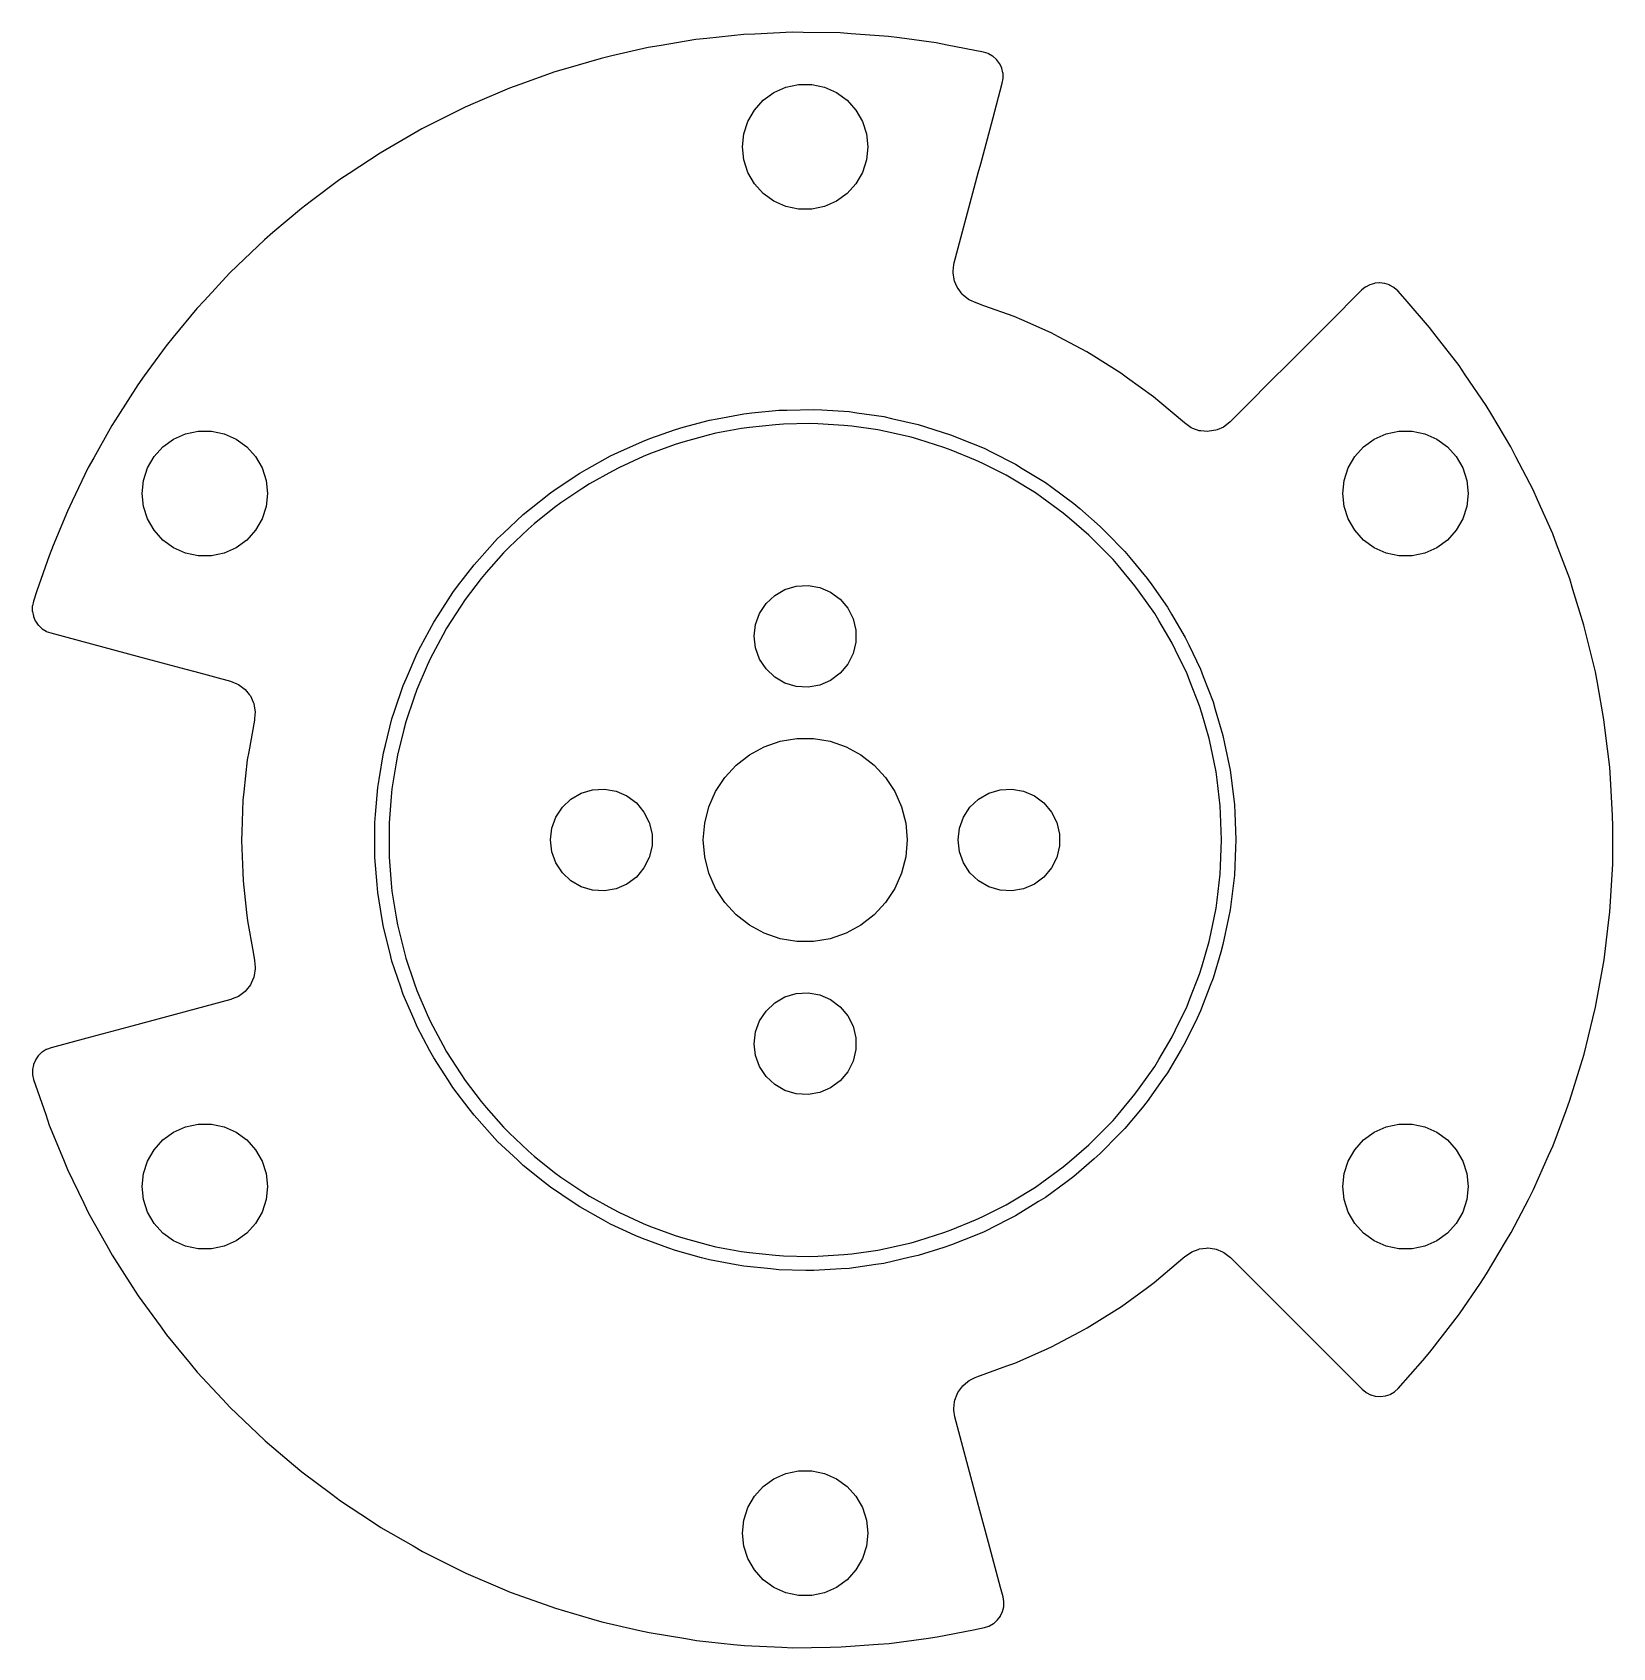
# Model space of a CAD drawing. Header units: metres. Extents: x -26.6 to 27.7, y -27.7 to 27.7.
import ezdxf

# ---------------------------------------------------------------- set-up
doc = ezdxf.new("R2010")
doc.units = ezdxf.units.M

msp = doc.modelspace()

# ---------------------------------------------------------------- linework, layer by layer
for p, q in [((-5.39074, 27.2238), (-6.63656, 26.9382)), ((-5.01632, 27.2864), (-5.39074, 27.2238)), ((-3.75567, 27.4971), (-5.01632, 27.2864)), ((-3.37818, 27.5372), (-3.75567, 27.4971)), ((-2.1072, 27.6723), (-3.37818, 27.5372)), ((-1.72799, 27.6898), (-2.1072, 27.6723)), ((-0.451206, 27.7487), (-1.72799, 27.6898)), ((-0.071631, 27.7435), (-0.451206, 27.7487)), ((1.20639, 27.7261), (-0.071631, 27.7435)), ((1.58498, 27.6983), (1.20639, 27.7261)), ((2.85969, 27.6047), (1.58498, 27.6983)), ((3.23594, 27.5543), (2.85969, 27.6047)), ((4.50278, 27.3847), (3.23594, 27.5543)), ((4.87535, 27.3119), (4.50278, 27.3847)), ((6.12981, 27.067), (4.87535, 27.3119)), ((-7.00657, 26.8534), (-8.23312, 26.4939)), ((-6.63656, 26.9382), (-7.00657, 26.8534)), ((6.28496, 27.0175), (6.12981, 27.067)), ((6.29572, 27.0138), (6.28496, 27.0175)), ((6.43667, 26.9323), (6.29572, 27.0138)), ((6.44626, 26.9267), (6.43667, 26.9323)), ((6.56799, 26.8184), (6.44626, 26.9267)), ((6.57592, 26.8113), (6.56799, 26.8184)), ((6.67414, 26.6805), (6.57592, 26.8113)), ((6.68016, 26.6725), (6.67414, 26.6805)), ((6.75041, 26.5241), (6.68016, 26.6725)), ((-8.59741, 26.3871), (-9.80031, 25.955)), ((-8.23312, 26.4939), (-8.59741, 26.3871)), ((6.75436, 26.5157), (6.75041, 26.5241)), ((6.79402, 26.3551), (6.75436, 26.5157)), ((6.77263, 26.0022), (6.80178, 26.1659)), ((6.79603, 26.3469), (6.79402, 26.3551)), ((6.80267, 26.1806), (6.79603, 26.3469)), ((6.80178, 26.1659), (6.80296, 26.1731)), ((6.80296, 26.1731), (6.80267, 26.1806)), ((-10.1576, 25.8267), (-11.3325, 25.3236)), ((-9.80031, 25.955), (-10.1576, 25.8267)), ((-1.4404, 25.4122), (-1.07632, 25.6768)), ((-1.07632, 25.6768), (-0.665205, 25.8598)), ((-0.665205, 25.8598), (-0.225013, 25.9534)), ((-0.225013, 25.9534), (0.225013, 25.9534)), ((0.225013, 25.9534), (0.665205, 25.8598)), ((0.665205, 25.8598), (1.07632, 25.6768)), ((1.07632, 25.6768), (1.4404, 25.4122)), ((6.44416, 24.7764), (6.77263, 26.0022)), ((-11.6815, 25.1741), (-12.8243, 24.6018)), ((-11.3325, 25.3236), (-11.6815, 25.1741)), ((-1.96654, 24.6881), (-1.74153, 25.0778)), ((-1.74153, 25.0778), (-1.4404, 25.4122)), ((1.4404, 25.4122), (1.74153, 25.0778)), ((1.74153, 25.0778), (1.96654, 24.6881)), ((-13.1637, 24.4318), (-14.2703, 23.7922)), ((-12.8243, 24.6018), (-13.1637, 24.4318)), ((-2.10561, 24.2601), (-1.96654, 24.6881)), ((1.96654, 24.6881), (2.10561, 24.2601)), ((6.03063, 23.2331), (6.44416, 24.7764)), ((-2.15265, 23.8125), (-2.10561, 24.2601)), ((2.10561, 24.2601), (2.15265, 23.8125)), ((-14.599, 23.6022), (-15.6654, 22.8977)), ((-14.2703, 23.7922), (-14.599, 23.6022)), ((-2.10561, 23.3649), (-2.15265, 23.8125)), ((-1.96654, 22.9369), (-2.10561, 23.3649)), ((2.10561, 23.3649), (1.96654, 22.9369)), ((2.15265, 23.8125), (2.10561, 23.3649)), ((-15.6654, 22.8977), (-15.9822, 22.6884)), ((-1.74153, 22.5472), (-1.96654, 22.9369)), ((1.96654, 22.9369), (1.74153, 22.5472)), ((5.11849, 19.8289), (5.94556, 22.9156)), ((5.94556, 22.9156), (6.03063, 23.2331)), ((-15.9822, 22.6884), (-17.0046, 21.9215)), ((-1.4404, 22.2128), (-1.74153, 22.5472)), ((-1.07632, 21.9482), (-1.4404, 22.2128)), ((1.4404, 22.2128), (1.07632, 21.9482)), ((1.74153, 22.5472), (1.4404, 22.2128)), ((-17.3083, 21.6937), (-18.2832, 20.8671)), ((-17.0046, 21.9215), (-17.3083, 21.6937)), ((-0.665205, 21.7652), (-1.07632, 21.9482)), ((-0.225013, 21.6716), (-0.665205, 21.7652)), ((0.225013, 21.6716), (-0.225013, 21.6716)), ((0.665205, 21.7652), (0.225013, 21.6716)), ((1.07632, 21.9482), (0.665205, 21.7652)), ((-18.5727, 20.6216), (-19.4965, 19.7382)), ((-18.2832, 20.8671), (-18.5727, 20.6216)), ((-19.7708, 19.4759), (-20.6402, 18.5389)), ((-19.4965, 19.7382), (-19.7708, 19.4759)), ((5.07977, 19.5433), (5.11087, 19.7727)), ((5.08652, 19.487), (5.07977, 19.5433)), ((5.11407, 19.2572), (5.08652, 19.487)), ((5.11087, 19.7727), (5.11849, 19.8289)), ((5.13476, 19.2044), (5.11407, 19.2572)), ((5.21919, 18.9889), (5.13476, 19.2044)), ((5.25249, 18.943), (5.21919, 18.9889)), ((5.38838, 18.7556), (5.25249, 18.943)), ((19.115, 18.885), (17.9848, 17.7549)), ((19.2427, 18.9924), (19.115, 18.885)), ((19.2484, 18.997), (19.2427, 18.9924)), ((19.395, 19.074), (19.2484, 18.997)), ((19.4023, 19.0778), (19.395, 19.074)), ((19.5602, 19.1234), (19.4023, 19.0778)), ((19.569, 19.126), (19.5602, 19.1234)), ((19.732, 19.1393), (19.569, 19.126)), ((19.7419, 19.1401), (19.732, 19.1393)), ((19.9036, 19.1205), (19.7419, 19.1401)), ((19.914, 19.1193), (19.9036, 19.1205)), ((20.0685, 19.0681), (19.914, 19.1193)), ((20.0789, 19.0646), (20.0685, 19.0681)), ((20.2198, 18.9835), (20.0789, 19.0646)), ((20.2295, 18.9779), (20.2198, 18.9835)), ((20.238, 18.9704), (20.2295, 18.9779)), ((20.3579, 18.8613), (20.238, 18.9704)), ((-20.6402, 18.5389), (-20.8984, 18.2607)), ((5.43214, 18.7196), (5.38838, 18.7556)), ((5.61077, 18.5724), (5.43214, 18.7196)), ((5.66219, 18.5485), (5.61077, 18.5724)), ((5.87208, 18.4509), (5.66219, 18.5485)), ((6.14128, 18.3545), (5.87208, 18.4509)), ((7.17735, 17.9834), (6.14128, 18.3545)), ((20.6075, 18.5753), (20.3579, 18.8613)), ((21.4478, 17.6121), (20.6075, 18.5753)), ((-20.8984, 18.2607), (-21.7103, 17.2735)), ((7.43896, 17.868), (7.17735, 17.9834)), ((8.44582, 17.4237), (7.43896, 17.868)), ((-21.7103, 17.2735), (-21.9514, 16.9803)), ((8.6985, 17.2898), (8.44582, 17.4237)), ((9.67099, 16.7747), (8.6985, 17.2898)), ((17.9848, 17.7549), (16.8547, 16.6247)), ((21.6798, 17.3117), (21.4478, 17.6121)), ((22.4611, 16.3001), (21.6798, 17.3117)), ((-21.9514, 16.9803), (-22.7029, 15.9464)), ((9.91344, 16.6231), (9.67099, 16.7747)), ((10.8466, 16.0396), (9.91344, 16.6231)), ((16.8547, 16.6247), (15.7245, 15.4945)), ((22.6748, 15.9864), (22.4611, 16.3001)), ((-22.9261, 15.6394), (-23.6145, 14.5624)), ((-22.7029, 15.9464), (-22.9261, 15.6394)), ((11.0776, 15.8711), (10.8466, 16.0396)), ((11.9665, 15.2223), (11.0776, 15.8711)), ((23.3942, 14.93), (22.6748, 15.9864)), ((12.1849, 15.0377), (11.9665, 15.2223)), ((13.0252, 14.327), (12.1849, 15.0377)), ((15.492, 15.262), (14.5943, 14.3643)), ((15.7245, 15.4945), (15.492, 15.262)), ((-23.6145, 14.5624), (-23.819, 14.2426)), ((-3.29189, 14.4227), (-3.02211, 14.4728)), ((-3.02211, 14.4728), (-2.10535, 14.643)), ((-2.10535, 14.643), (-1.83239, 14.671)), ((-1.83239, 14.671), (-0.904802, 14.7659)), ((-0.904802, 14.7659), (-0.630473, 14.7715)), ((-0.630473, 14.7715), (0.301768, 14.7905)), ((0.301768, 14.7905), (0.57564, 14.7738)), ((0.57564, 14.7738), (1.50633, 14.7167)), ((1.50633, 14.7167), (1.77792, 14.6777)), ((1.77792, 14.6777), (2.70087, 14.545)), ((2.70087, 14.545), (2.96837, 14.4839)), ((2.96837, 14.4839), (3.87743, 14.2764)), ((23.5888, 14.604), (23.3942, 14.93)), ((24.2439, 13.5065), (23.5888, 14.604)), ((-23.819, 14.2426), (-24.4419, 13.1265)), ((-21.6986, 13.7705), (-21.2874, 13.9535)), ((-21.2874, 13.9535), (-20.8472, 14.0471)), ((-20.8472, 14.0471), (-20.3972, 14.0471)), ((-20.3972, 14.0471), (-19.957, 13.9535)), ((-19.957, 13.9535), (-19.5459, 13.7705)), ((-5.33344, 13.7895), (-4.45652, 14.1064)), ((-4.45652, 14.1064), (-4.19173, 14.1783)), ((-3.33435, 13.9098), (-4.20481, 13.6734)), ((-4.19173, 14.1783), (-3.29189, 14.4227)), ((-3.06936, 13.972), (-3.33435, 13.9098)), ((-2.18253, 14.1367), (-3.06936, 13.972)), ((-1.91327, 14.1764), (-2.18253, 14.1367)), ((-1.01596, 14.2683), (-1.91327, 14.1764)), ((-0.744319, 14.2854), (-1.01596, 14.2683)), ((0.157484, 14.3038), (-0.744319, 14.2854)), ((0.429606, 14.2981), (0.157484, 14.3038)), ((1.32991, 14.2429), (0.429606, 14.2981)), ((1.6006, 14.2145), (1.32991, 14.2429)), ((2.49341, 14.0861), (1.6006, 14.2145)), ((2.76077, 14.0351), (2.49341, 14.0861)), ((3.64015, 13.8344), (2.76077, 14.0351)), ((3.87743, 14.2764), (4.13907, 14.1938)), ((4.13907, 14.1938), (5.02819, 13.9129)), ((5.02819, 13.9129), (5.28222, 13.8092)), ((13.0716, 14.2945), (13.0252, 14.327)), ((13.261, 14.1618), (13.0716, 14.2945)), ((13.3141, 14.142), (13.261, 14.1618)), ((13.5308, 14.0612), (13.3141, 14.142)), ((13.5872, 14.0554), (13.5308, 14.0612)), ((13.8172, 14.0315), (13.5872, 14.0554)), ((13.8732, 14.0401), (13.8172, 14.0315)), ((14.1019, 14.0748), (13.8732, 14.0401)), ((14.154, 14.0971), (14.1019, 14.0748)), ((14.3665, 14.1881), (14.154, 14.0971)), ((14.4114, 14.2228), (14.3665, 14.1881)), ((14.5943, 14.3643), (14.4114, 14.2228)), ((19.5459, 13.7705), (19.957, 13.9535)), ((19.957, 13.9535), (20.3972, 14.0471)), ((20.3972, 14.0471), (20.8472, 14.0471)), ((20.8472, 14.0471), (21.2874, 13.9535)), ((21.2874, 13.9535), (21.6986, 13.7705)), ((-22.3638, 13.1715), (-22.0626, 13.506)), ((-22.0626, 13.506), (-21.6986, 13.7705)), ((-19.5459, 13.7705), (-19.1818, 13.506)), ((-19.1818, 13.506), (-18.8807, 13.1715)), ((-6.43967, 13.3089), (-5.59149, 13.6962)), ((-5.59149, 13.6962), (-5.33344, 13.7895)), ((-4.46367, 13.5893), (-5.31196, 13.2827)), ((-4.20481, 13.6734), (-4.46367, 13.5893)), ((3.9023, 13.7612), (3.64015, 13.8344)), ((4.76239, 13.4895), (3.9023, 13.7612)), ((5.0175, 13.3946), (4.76239, 13.4895)), ((5.85258, 13.0537), (5.0175, 13.3946)), ((5.28222, 13.8092), (6.14549, 13.4567)), ((6.14549, 13.4567), (6.39022, 13.3327)), ((6.39022, 13.3327), (7.22189, 12.9111)), ((18.8807, 13.1715), (19.1818, 13.506)), ((19.1818, 13.506), (19.5459, 13.7705)), ((21.6986, 13.7705), (22.0626, 13.506)), ((22.0626, 13.506), (22.3638, 13.1715)), ((24.4187, 13.1695), (24.2439, 13.5065)), ((-24.6269, 12.795), (-25.182, 11.6437)), ((-24.4419, 13.1265), (-24.6269, 12.795)), ((-22.7278, 12.3538), (-22.5888, 12.7818)), ((-22.5888, 12.7818), (-22.3638, 13.1715)), ((-18.8807, 13.1715), (-18.6557, 12.7818)), ((-18.6557, 12.7818), (-18.5166, 12.3538)), ((-7.50304, 12.7397), (-6.68926, 13.1949)), ((-6.68926, 13.1949), (-6.43967, 13.3089)), ((-6.38335, 12.8026), (-6.62456, 12.6765)), ((-5.56287, 13.1773), (-6.38335, 12.8026)), ((-5.31196, 13.2827), (-5.56287, 13.1773)), ((6.09886, 12.9378), (5.85258, 13.0537)), ((6.90337, 12.5299), (6.09886, 12.9378)), ((7.22189, 12.9111), (7.4557, 12.7675)), ((7.4557, 12.7675), (8.25023, 12.2794)), ((18.5166, 12.3538), (18.6557, 12.7818)), ((18.6557, 12.7818), (18.8807, 13.1715)), ((22.3638, 13.1715), (22.5888, 12.7818)), ((22.5888, 12.7818), (22.7278, 12.3538)), ((25.0071, 12.0349), (24.4187, 13.1695)), ((-22.7749, 11.9062), (-22.7278, 12.3538)), ((-18.5166, 12.3538), (-18.4696, 11.9062)), ((-8.51647, 12.0857), (-7.74251, 12.6057)), ((-7.74251, 12.6057), (-7.50304, 12.7397)), ((-7.41177, 12.2361), (-7.64158, 12.0903)), ((-6.62456, 12.6765), (-7.41177, 12.2361)), ((7.13909, 12.3938), (6.90337, 12.5299)), ((7.90768, 11.9217), (7.13909, 12.3938)), ((8.25023, 12.2794), (8.47156, 12.1173)), ((18.4696, 11.9062), (18.5166, 12.3538)), ((22.7278, 12.3538), (22.7749, 11.9062)), ((-22.7278, 11.4587), (-22.7749, 11.9062)), ((-18.4696, 11.9062), (-18.5166, 11.4587)), ((-9.47324, 11.3513), (-8.74423, 11.9327)), ((-8.74423, 11.9327), (-8.51647, 12.0857)), ((-7.64158, 12.0903), (-8.39028, 11.5873)), ((8.13118, 11.7664), (7.90768, 11.9217)), ((8.85874, 11.2333), (8.13118, 11.7664)), ((8.47156, 12.1173), (9.22367, 11.5661)), ((18.5166, 11.4587), (18.4696, 11.9062)), ((22.7749, 11.9062), (22.7278, 11.4587)), ((25.1614, 11.6881), (25.0071, 12.0349)), ((25.6811, 10.5203), (25.1614, 11.6881)), ((-25.3469, 11.3018), (-25.8323, 10.1194)), ((-25.182, 11.6437), (-25.3469, 11.3018)), ((-22.5888, 11.0307), (-22.7278, 11.4587)), ((-18.5166, 11.4587), (-18.6557, 11.0307)), ((-10.367, 10.5414), (-9.68776, 11.1803)), ((-9.68776, 11.1803), (-9.47324, 11.3513)), ((-8.60708, 11.4227), (-9.31228, 10.8603)), ((-8.39028, 11.5873), (-8.60708, 11.4227)), ((9.06846, 11.0598), (8.85874, 11.2333)), ((9.22367, 11.5661), (9.43104, 11.3864)), ((9.43104, 11.3864), (10.1357, 10.7758)), ((18.6557, 11.0307), (18.5166, 11.4587)), ((22.7278, 11.4587), (22.5888, 11.0307)), ((-22.3638, 10.641), (-22.5888, 11.0307)), ((-22.0626, 10.3065), (-22.3638, 10.641)), ((-18.8807, 10.641), (-19.1818, 10.3065)), ((-18.6557, 11.0307), (-18.8807, 10.641)), ((-9.51455, 10.6782), (-10.1716, 10.0602)), ((-9.31228, 10.8603), (-9.51455, 10.6782)), ((9.75014, 10.4691), (9.06846, 11.0598)), ((10.1357, 10.7758), (10.3278, 10.5798)), ((10.3278, 10.5798), (10.9803, 9.9138)), ((18.8807, 10.641), (18.6557, 11.0307)), ((19.1818, 10.3065), (18.8807, 10.641)), ((22.3638, 10.641), (22.0626, 10.3065)), ((22.5888, 11.0307), (22.3638, 10.641)), ((-25.8323, 10.1194), (-25.9764, 9.76826)), ((-21.6986, 10.042), (-22.0626, 10.3065)), ((-21.2874, 9.85896), (-21.6986, 10.042)), ((-19.5459, 10.042), (-19.957, 9.85896)), ((-19.1818, 10.3065), (-19.5459, 10.042)), ((-11.1917, 9.66134), (-10.5668, 10.3534)), ((-10.5668, 10.3534), (-10.367, 10.5414)), ((-10.1716, 10.0602), (-10.3579, 9.8618)), ((9.94461, 10.2787), (9.75014, 10.4691)), ((10.5759, 9.63438), (9.94461, 10.2787)), ((19.5459, 10.042), (19.1818, 10.3065)), ((19.957, 9.85896), (19.5459, 10.042)), ((21.6986, 10.042), (21.2874, 9.85896)), ((22.0626, 10.3065), (21.6986, 10.042)), ((25.8144, 10.1649), (25.6811, 10.5203)), ((26.2634, 8.96821), (25.8144, 10.1649)), ((-25.9764, 9.76826), (-26.3904, 8.559)), ((-20.8472, 9.76539), (-21.2874, 9.85896)), ((-20.3972, 9.76539), (-20.8472, 9.76539)), ((-19.957, 9.85896), (-20.3972, 9.76539)), ((-11.9419, 8.71697), (-11.3756, 9.45768)), ((-11.3756, 9.45768), (-11.1917, 9.66134)), ((-10.3579, 9.8618), (-10.9624, 9.19231)), ((10.7537, 9.42834), (10.5759, 9.63438)), ((10.9803, 9.9138), (11.1557, 9.70282)), ((11.1557, 9.70282), (11.7519, 8.98582)), ((20.3972, 9.76539), (19.957, 9.85896)), ((20.8472, 9.76539), (20.3972, 9.76539)), ((21.2874, 9.85896), (20.8472, 9.76539)), ((-11.1314, 8.979), (-11.6793, 8.26247)), ((-10.9624, 9.19231), (-11.1314, 8.979)), ((11.3304, 8.73475), (10.7537, 9.42834)), ((11.7519, 8.98582), (11.9095, 8.76123)), ((26.3753, 8.60546), (26.2634, 8.96821)), ((-26.3904, 8.559), (-26.5133, 8.19985)), ((-12.6127, 7.71458), (-12.1086, 8.499)), ((-12.1086, 8.499), (-11.9419, 8.71697)), ((-1.34058, 8.12488), (-1.04503, 8.40372)), ((-1.04503, 8.40372), (-0.693139, 8.60688)), ((-0.693139, 8.60688), (-0.303884, 8.72341)), ((-0.303884, 8.72341), (0.101753, 8.74704)), ((0.101753, 8.74704), (0.501905, 8.67648)), ((0.501905, 8.67648), (0.875, 8.51554)), ((0.875, 8.51554), (1.20092, 8.2729)), ((11.4904, 8.51455), (11.3304, 8.73475)), ((12.0086, 7.77627), (11.4904, 8.51455)), ((11.9095, 8.76123), (12.4452, 7.99803)), ((26.752, 7.3841), (26.3753, 8.60546)), ((-26.5479, 8.04143), (-26.5501, 8.03036)), ((-26.5501, 8.03036), (-26.5501, 8.01909)), ((-26.5501, 8.01909), (-26.5499, 7.85655)), ((-26.5499, 7.85655), (-26.5477, 7.8458)), ((-26.5133, 8.19985), (-26.5479, 8.04143)), ((-26.5477, 7.8458), (-26.5148, 7.68638)), ((-11.8299, 8.03577), (-12.3176, 7.27696)), ((-11.6793, 8.26247), (-11.8299, 8.03577)), ((-1.70283, 7.40358), (-1.56386, 7.7854)), ((-1.56386, 7.7854), (-1.34058, 8.12488)), ((1.20092, 8.2729), (1.4621, 7.96164)), ((1.4621, 7.96164), (1.64446, 7.59853)), ((12.1496, 7.54345), (12.0086, 7.77627)), ((12.4452, 7.99803), (12.584, 7.76135)), ((-26.5148, 7.68638), (-26.5107, 7.67673)), ((-26.5107, 7.67673), (-26.4468, 7.52693)), ((-26.4468, 7.52693), (-26.4411, 7.51881)), ((-26.4411, 7.51881), (-26.348, 7.38424)), ((-26.348, 7.38424), (-26.3415, 7.37792)), ((-26.3415, 7.37792), (-26.223, 7.26396)), ((-26.223, 7.26396), (-26.216, 7.25954)), ((-26.216, 7.25954), (-26.0761, 7.17106)), ((-13.1996, 6.66086), (-12.7611, 7.48376)), ((-12.7611, 7.48376), (-12.6127, 7.71458)), ((-12.3176, 7.27696), (-12.4487, 7.03845)), ((-1.75, 7), (-1.70283, 7.40358)), ((1.64446, 7.59853), (1.73817, 7.20316)), ((12.6058, 6.76539), (12.1496, 7.54345)), ((12.584, 7.76135), (13.0557, 6.95702)), ((26.842, 7.01532), (26.752, 7.3841)), ((-26.0761, 7.17106), (-26.0692, 7.16844)), ((-26.0692, 7.16844), (-25.9124, 7.11157)), ((-25.9124, 7.11157), (-22.8247, 6.28422)), ((-13.3286, 6.41871), (-13.1996, 6.66086)), ((-12.4487, 7.03845), (-12.8729, 6.24242)), ((-1.70283, 6.59642), (-1.75, 7)), ((1.73817, 6.79684), (1.64446, 6.40146)), ((1.73817, 7.20316), (1.73817, 6.79684)), ((12.7269, 6.5216), (12.6058, 6.76539)), ((13.0557, 6.95702), (13.1747, 6.70981)), ((13.1747, 6.70981), (13.5793, 5.86971)), ((27.1452, 5.77364), (26.842, 7.01532)), ((-22.8247, 6.28422), (-21.2809, 5.87054)), ((-13.6986, 5.56281), (-13.3286, 6.41871)), ((-12.8729, 6.24242), (-12.9836, 5.99377)), ((-1.56386, 6.2146), (-1.70283, 6.59642)), ((-1.34058, 5.87512), (-1.56386, 6.2146)), ((1.64446, 6.40146), (1.4621, 6.03836)), ((13.1182, 5.70893), (12.7269, 6.5216)), ((-21.2809, 5.87054), (-20.9633, 5.78544)), ((-20.9633, 5.78544), (-19.737, 5.45687)), ((-13.8074, 5.31095), (-13.6986, 5.56281)), ((-12.9836, 5.99377), (-13.3415, 5.16582)), ((-1.04503, 5.59628), (-1.34058, 5.87512)), ((-0.693139, 5.39312), (-1.04503, 5.59628)), ((1.20092, 5.7271), (0.875, 5.48446)), ((1.4621, 6.03836), (1.20092, 5.7271)), ((13.2184, 5.45586), (13.1182, 5.70893)), ((13.5793, 5.86971), (13.6778, 5.61362)), ((13.6778, 5.61362), (14.0126, 4.74334)), ((27.213, 5.40014), (27.1452, 5.77364)), ((-19.737, 5.45687), (-19.523, 5.36921)), ((-19.523, 5.36921), (-19.4705, 5.34774)), ((-19.4705, 5.34774), (-19.2854, 5.20914)), ((-19.2854, 5.20914), (-19.24, 5.17518)), ((-19.24, 5.17518), (-19.0957, 4.99453)), ((-14.1064, 4.42774), (-13.8074, 5.31095)), ((-13.3415, 5.16582), (-13.431, 4.90878)), ((-0.303884, 5.27659), (-0.693139, 5.39312)), ((0.101753, 5.25296), (-0.303884, 5.27659)), ((0.501905, 5.32352), (0.101753, 5.25296)), ((0.875, 5.48446), (0.501905, 5.32352)), ((13.5422, 4.614), (13.2184, 5.45586)), ((27.4415, 4.14258), (27.213, 5.40014)), ((-19.0957, 4.99453), (-19.0603, 4.95027)), ((-19.0603, 4.95027), (-18.9659, 4.73914)), ((-18.9659, 4.73914), (-18.9427, 4.68741)), ((-18.9427, 4.68741), (-18.9044, 4.45934)), ((-18.9044, 4.45934), (-18.895, 4.40346)), ((-13.431, 4.90878), (-13.7202, 4.05441)), ((13.6209, 4.35344), (13.5422, 4.614)), ((14.0126, 4.74334), (14.0899, 4.48007)), ((14.0899, 4.48007), (14.3526, 3.58541)), ((-18.9201, 4.11662), (-19.1154, 3.03357)), ((-18.9152, 4.17307), (-18.9201, 4.11662)), ((-18.895, 4.40346), (-18.9152, 4.17307)), ((-14.4204, 3.26321), (-14.1944, 4.16784)), ((-14.1944, 4.16784), (-14.1064, 4.42774)), ((-13.7202, 4.05441), (-13.7879, 3.79078)), ((13.875, 3.48798), (13.6209, 4.35344)), ((27.4869, 3.7657), (27.4415, 4.14258)), ((-13.7879, 3.79078), (-14.0065, 2.91568)), ((-1.40593, 3.20521), (-0.859199, 3.3929)), ((-0.859199, 3.3929), (-0.289027, 3.48805)), ((-0.289027, 3.48805), (0.289027, 3.48805)), ((0.289027, 3.48805), (0.859199, 3.3929)), ((0.859199, 3.3929), (1.40593, 3.20521)), ((13.9316, 3.22175), (13.875, 3.48798)), ((14.3526, 3.58541), (14.4081, 3.31671)), ((27.6398, 2.49674), (27.4869, 3.7657)), ((-19.1154, 3.03357), (-19.1662, 2.75217)), ((-14.6384, 2.07696), (-14.4869, 2.997)), ((-14.4869, 2.997), (-14.4204, 3.26321)), ((-14.0065, 2.91568), (-14.0519, 2.64731)), ((-2.37049, 2.57503), (-1.91432, 2.93008)), ((-1.91432, 2.93008), (-1.40593, 3.20521)), ((1.40593, 3.20521), (1.91432, 2.93008)), ((1.91432, 2.93008), (2.37049, 2.57503)), ((14.1144, 2.33846), (13.9316, 3.22175)), ((14.4081, 3.31671), (14.597, 2.40361)), ((-19.1662, 2.75217), (-19.2835, 1.65792)), ((-14.0519, 2.64731), (-14.1984, 1.7573)), ((-2.76199, 2.14974), (-2.37049, 2.57503)), ((2.37049, 2.57503), (2.76199, 2.14974)), ((14.1485, 2.06843), (14.1144, 2.33846)), ((14.597, 2.40361), (14.6305, 2.13128)), ((27.6627, 2.11781), (27.6398, 2.49674)), ((-14.7589, 0.876883), (-14.6829, 1.80622)), ((-14.6829, 1.80622), (-14.6384, 2.07696)), ((-14.1984, 1.7573), (-14.2212, 1.48608)), ((-7.69314, 1.60688), (-7.30388, 1.72341)), ((-7.30388, 1.72341), (-6.89825, 1.74704)), ((-6.89825, 1.74704), (-6.49809, 1.67648)), ((-6.49809, 1.67648), (-6.125, 1.51554)), ((-3.31036, 1.13645), (-3.07816, 1.66582)), ((-3.07816, 1.66582), (-2.76199, 2.14974)), ((2.76199, 2.14974), (3.07816, 1.66582)), ((3.07816, 1.66582), (3.31036, 1.13645)), ((6.30686, 1.60688), (6.69612, 1.72341)), ((6.69612, 1.72341), (7.10175, 1.74704)), ((7.10175, 1.74704), (7.50191, 1.67648)), ((7.50191, 1.67648), (7.875, 1.51554)), ((14.2586, 1.17318), (14.1485, 2.06843)), ((14.6305, 2.13128), (14.7444, 1.20582)), ((27.7396, 0.841988), (27.6627, 2.11781)), ((-19.314, 1.3736), (-19.3527, 0.273762)), ((-19.2835, 1.65792), (-19.314, 1.3736)), ((-14.2212, 1.48608), (-14.2947, 0.587086)), ((-8.56386, 0.785398), (-8.34058, 1.12488)), ((-8.34058, 1.12488), (-8.04503, 1.40372)), ((-8.04503, 1.40372), (-7.69314, 1.60688)), ((-6.125, 1.51554), (-5.79908, 1.2729)), ((-5.79908, 1.2729), (-5.5379, 0.96164)), ((-3.45226, 0.57608), (-3.31036, 1.13645)), ((3.31036, 1.13645), (3.45226, 0.57608)), ((5.43614, 0.785398), (5.65942, 1.12488)), ((5.65942, 1.12488), (5.95497, 1.40372)), ((5.95497, 1.40372), (6.30686, 1.60688)), ((7.875, 1.51554), (8.20092, 1.2729)), ((8.20092, 1.2729), (8.4621, 0.96164)), ((14.27, 0.90124), (14.2586, 1.17318)), ((14.7444, 1.20582), (14.7556, 0.931659)), ((-14.7813, 0.60341), (-14.7589, 0.876883)), ((-14.7813, -0.60341), (-14.7813, 0.60341)), ((-14.2947, 0.587086), (-14.2947, -0.587086)), ((-8.70283, 0.403577), (-8.56386, 0.785398)), ((-5.5379, 0.96164), (-5.35554, 0.598535)), ((-5.35554, 0.598535), (-5.26183, 0.203162)), ((-3.5, 0), (-3.45226, 0.57608)), ((3.45226, 0.57608), (3.5, 0)), ((5.29717, 0.403577), (5.43614, 0.785398)), ((8.4621, 0.96164), (8.64446, 0.598535)), ((8.64446, 0.598535), (8.73817, 0.203162)), ((14.3068, 0), (14.27, 0.90124)), ((14.7556, 0.931659), (14.7936, 0)), ((27.7398, 0.462378), (27.7396, 0.841988)), ((-19.3527, 0.273762), (-19.3628, -0.012008)), ((-8.75, 0), (-8.70283, 0.403577)), ((-8.70283, -0.403577), (-8.75, 0)), ((-5.26183, 0.203162), (-5.26183, -0.203162)), ((-3.45226, -0.57608), (-3.5, 0)), ((3.5, 0), (3.45226, -0.57608)), ((5.25, 0), (5.29717, 0.403577)), ((5.29717, -0.403577), (5.25, 0)), ((8.73817, 0.203162), (8.73817, -0.203162)), ((14.27, -0.90124), (14.3068, 0)), ((14.7936, 0), (14.7824, -0.274157)), ((27.7404, -0.815765), (27.7398, 0.462378)), ((-19.3628, -0.012008), (-19.3227, -1.1118)), ((-8.56386, -0.785398), (-8.70283, -0.403577)), ((-5.26183, -0.203162), (-5.35554, -0.598535)), ((5.43614, -0.785398), (5.29717, -0.403577)), ((8.73817, -0.203162), (8.64446, -0.598535)), ((14.7824, -0.274157), (14.7444, -1.20582)), ((-14.7053, -1.53274), (-14.7813, -0.60341)), ((-14.2947, -0.587086), (-14.2212, -1.48608)), ((-8.34058, -1.12488), (-8.56386, -0.785398)), ((-5.5379, -0.96164), (-5.79908, -1.2729)), ((-5.35554, -0.598535), (-5.5379, -0.96164)), ((-3.31036, -1.13645), (-3.45226, -0.57608)), ((3.45226, -0.57608), (3.31036, -1.13645)), ((5.65942, -1.12488), (5.43614, -0.785398)), ((8.4621, -0.96164), (8.20092, -1.2729)), ((8.64446, -0.598535), (8.4621, -0.96164)), ((14.2586, -1.17318), (14.27, -0.90124)), ((27.7179, -1.19471), (27.7404, -0.815765)), ((-19.3227, -1.1118), (-19.3123, -1.39756)), ((-19.3123, -1.39756), (-19.1936, -2.49166)), ((-14.6829, -1.80622), (-14.7053, -1.53274)), ((-14.2212, -1.48608), (-14.1984, -1.7573)), ((-8.04503, -1.40372), (-8.34058, -1.12488)), ((-7.69314, -1.60688), (-8.04503, -1.40372)), ((-7.30388, -1.72341), (-7.69314, -1.60688)), ((-6.125, -1.51554), (-6.49809, -1.67648)), ((-5.79908, -1.2729), (-6.125, -1.51554)), ((-3.07816, -1.66582), (-3.31036, -1.13645)), ((3.31036, -1.13645), (3.07816, -1.66582)), ((5.95497, -1.40372), (5.65942, -1.12488)), ((6.30686, -1.60688), (5.95497, -1.40372)), ((6.69612, -1.72341), (6.30686, -1.60688)), ((7.875, -1.51554), (7.50191, -1.67648)), ((8.20092, -1.2729), (7.875, -1.51554)), ((14.1485, -2.06843), (14.2586, -1.17318)), ((14.7109, -1.47815), (14.597, -2.40361)), ((14.7444, -1.20582), (14.7109, -1.47815)), ((27.6422, -2.47061), (27.7179, -1.19471)), ((-14.5314, -2.72626), (-14.6829, -1.80622)), ((-14.1984, -1.7573), (-14.0519, -2.64731)), ((-6.89825, -1.74704), (-7.30388, -1.72341)), ((-6.49809, -1.67648), (-6.89825, -1.74704)), ((-2.76199, -2.14974), (-3.07816, -1.66582)), ((-2.37049, -2.57503), (-2.76199, -2.14974)), ((2.76199, -2.14974), (2.37049, -2.57503)), ((3.07816, -1.66582), (2.76199, -2.14974)), ((7.10175, -1.74704), (6.69612, -1.72341)), ((7.50191, -1.67648), (7.10175, -1.74704)), ((14.1144, -2.33846), (14.1485, -2.06843)), ((-19.1936, -2.49166), (-19.1628, -2.77594)), ((-14.4869, -2.997), (-14.5314, -2.72626)), ((-14.0519, -2.64731), (-14.0065, -2.91568)), ((-1.91432, -2.93008), (-2.37049, -2.57503)), ((2.37049, -2.57503), (1.91432, -2.93008)), ((13.9316, -3.22175), (14.1144, -2.33846)), ((14.5415, -2.67231), (14.3526, -3.58541)), ((14.597, -2.40361), (14.5415, -2.67231)), ((27.5971, -2.84753), (27.6422, -2.47061)), ((-19.1628, -2.77594), (-18.9661, -3.85874)), ((-14.2609, -3.90164), (-14.4869, -2.997)), ((-14.0065, -2.91568), (-13.7879, -3.79078)), ((-1.40593, -3.20521), (-1.91432, -2.93008)), ((-0.859199, -3.3929), (-1.40593, -3.20521)), ((1.40593, -3.20521), (0.859199, -3.3929)), ((1.91432, -2.93008), (1.40593, -3.20521)), ((13.875, -3.48798), (13.9316, -3.22175)), ((27.4454, -4.11664), (27.5971, -2.84753)), ((-18.9661, -3.85874), (-18.915, -4.14009)), ((-13.7879, -3.79078), (-13.7202, -4.05441)), ((-0.289027, -3.48805), (-0.859199, -3.3929)), ((0.289027, -3.48805), (-0.289027, -3.48805)), ((0.859199, -3.3929), (0.289027, -3.48805)), ((13.6209, -4.35344), (13.875, -3.48798)), ((14.2753, -3.84868), (14.0126, -4.74334)), ((14.3526, -3.58541), (14.2753, -3.84868)), ((-18.8895, -4.42713), (-18.9277, -4.65542)), ((-18.915, -4.14009), (-18.8946, -4.37064)), ((-18.8946, -4.37064), (-18.8895, -4.42713)), ((-14.1944, -4.16784), (-14.2609, -3.90164)), ((-13.8954, -5.05105), (-14.1944, -4.16784)), ((-13.7202, -4.05441), (-13.431, -4.90878)), ((13.5422, -4.614), (13.6209, -4.35344)), ((27.3779, -4.4902), (27.4454, -4.11664)), ((-19.0545, -4.97451), (-19.1989, -5.15538)), ((-19.0314, -4.92272), (-19.0545, -4.97451)), ((-18.9371, -4.71135), (-19.0314, -4.92272)), ((-18.9277, -4.65542), (-18.9371, -4.71135)), ((-13.431, -4.90878), (-13.3415, -5.16582)), ((13.2184, -5.45586), (13.5422, -4.614)), ((14.0126, -4.74334), (13.9141, -4.99944)), ((27.1506, -5.74797), (27.3779, -4.4902)), ((-19.7316, -5.48171), (-23.1357, -6.39385)), ((-19.6791, -5.46021), (-19.7316, -5.48171)), ((-19.4649, -5.37246), (-19.6791, -5.46021)), ((-19.4195, -5.33846), (-19.4649, -5.37246)), ((-19.2343, -5.1997), (-19.4195, -5.33846)), ((-19.1989, -5.15538), (-19.2343, -5.1997)), ((-13.8074, -5.31095), (-13.8954, -5.05105)), ((-13.4375, -6.16685), (-13.8074, -5.31095)), ((-13.3415, -5.16582), (-12.9836, -5.99377)), ((-1.04503, -5.59628), (-0.693139, -5.39312)), ((-0.693139, -5.39312), (-0.303884, -5.27659)), ((-0.303884, -5.27659), (0.101753, -5.25296)), ((0.101753, -5.25296), (0.501905, -5.32352)), ((0.501905, -5.32352), (0.875, -5.48446)), ((0.875, -5.48446), (1.20092, -5.7271)), ((13.1182, -5.70893), (13.2184, -5.45586)), ((13.9141, -4.99944), (13.5793, -5.86971)), ((-12.9836, -5.99377), (-12.8729, -6.24242)), ((-1.56386, -6.2146), (-1.34058, -5.87512)), ((-1.34058, -5.87512), (-1.04503, -5.59628)), ((1.20092, -5.7271), (1.4621, -6.03836)), ((1.4621, -6.03836), (1.64446, -6.40146)), ((12.7269, -6.5216), (13.1182, -5.70893)), ((13.5793, -5.86971), (13.4603, -6.11693)), ((27.0609, -6.11684), (27.1506, -5.74797)), ((-23.1357, -6.39385), (-24.6791, -6.80739)), ((-13.3286, -6.41871), (-13.4375, -6.16685)), ((-12.8901, -7.2416), (-13.3286, -6.41871)), ((-12.8729, -6.24242), (-12.4487, -7.03845)), ((-1.75, -7), (-1.70283, -6.59642)), ((-1.70283, -6.59642), (-1.56386, -6.2146)), ((1.64446, -6.40146), (1.73817, -6.79684)), ((12.6058, -6.76539), (12.7269, -6.5216)), ((13.4603, -6.11693), (13.0557, -6.95702)), ((26.759, -7.3588), (27.0609, -6.11684)), ((-26.0744, -7.19902), (-26.2151, -7.28793)), ((-26.0681, -7.19503), (-26.0744, -7.19902)), ((-26.0612, -7.19242), (-26.0681, -7.19503)), ((-25.9049, -7.13585), (-26.0612, -7.19242)), ((-24.6791, -6.80739), (-25.9049, -7.13585)), ((-12.4487, -7.03845), (-12.3176, -7.27696)), ((-1.70283, -7.40358), (-1.75, -7)), ((1.73817, -7.20316), (1.64446, -7.59853)), ((1.73817, -6.79684), (1.73817, -7.20316)), ((12.1496, -7.54345), (12.6058, -6.76539)), ((12.9169, -7.19371), (12.4452, -7.99803)), ((13.0557, -6.95702), (12.9169, -7.19371)), ((-26.5094, -7.72116), (-26.5424, -7.88073)), ((-26.5073, -7.71076), (-26.5094, -7.72116)), ((-26.4431, -7.56029), (-26.5073, -7.71076)), ((-26.4392, -7.55107), (-26.4431, -7.56029)), ((-26.3457, -7.41603), (-26.4392, -7.55107)), ((-26.3405, -7.40841), (-26.3457, -7.41603)), ((-26.2212, -7.29376), (-26.3405, -7.40841)), ((-26.2151, -7.28793), (-26.2212, -7.29376)), ((-12.7611, -7.48376), (-12.8901, -7.2416)), ((-12.2569, -8.26817), (-12.7611, -7.48376)), ((-12.3176, -7.27696), (-11.8299, -8.03577)), ((-1.56386, -7.7854), (-1.70283, -7.40358)), ((1.64446, -7.59853), (1.4621, -7.96164)), ((12.0086, -7.77627), (12.1496, -7.54345)), ((26.2719, -8.94338), (26.6474, -7.72166)), ((26.6474, -7.72166), (26.759, -7.3588)), ((-26.5424, -7.89181), (-26.5425, -8.05467)), ((-26.5425, -8.05467), (-26.5403, -8.06579)), ((-26.5424, -7.88073), (-26.5424, -7.89181)), ((-26.5403, -8.06579), (-26.5056, -8.22491)), ((-26.5056, -8.22491), (-26.0905, -9.43377)), ((-12.1086, -8.499), (-12.2569, -8.26817)), ((-11.8299, -8.03577), (-11.6793, -8.26247)), ((-11.6793, -8.26247), (-11.1314, -8.979)), ((-1.34058, -8.12488), (-1.56386, -7.7854)), ((-1.04503, -8.40372), (-1.34058, -8.12488)), ((1.20092, -8.2729), (0.875, -8.51554)), ((1.4621, -7.96164), (1.20092, -8.2729)), ((11.4904, -8.51455), (12.0086, -7.77627)), ((12.2875, -8.22262), (11.7519, -8.98582)), ((12.4452, -7.99803), (12.2875, -8.22262)), ((-11.5422, -9.23971), (-12.1086, -8.499)), ((-0.693139, -8.60688), (-1.04503, -8.40372)), ((-0.303884, -8.72341), (-0.693139, -8.60688)), ((0.101753, -8.74704), (-0.303884, -8.72341)), ((0.501905, -8.67648), (0.101753, -8.74704)), ((0.875, -8.51554), (0.501905, -8.67648)), ((10.7537, -9.42834), (11.3304, -8.73475)), ((11.3304, -8.73475), (11.4904, -8.51455)), ((-26.0905, -9.43377), (-25.9672, -9.79281)), ((-11.3756, -9.45768), (-11.5422, -9.23971)), ((-11.1314, -8.979), (-10.9624, -9.19231)), ((-10.9624, -9.19231), (-10.3579, -9.8618)), ((10.5759, -9.63438), (10.7537, -9.42834)), ((11.5764, -9.19681), (10.9803, -9.9138)), ((11.7519, -8.98582), (11.5764, -9.19681)), ((25.691, -10.496), (26.1389, -9.29892)), ((26.1389, -9.29892), (26.2719, -8.94338)), ((-25.9672, -9.79281), (-25.4807, -10.9747)), ((-21.6986, -10.042), (-21.2874, -9.85896)), ((-21.2874, -9.85896), (-20.8472, -9.76539)), ((-20.8472, -9.76539), (-20.3972, -9.76539)), ((-20.3972, -9.76539), (-19.957, -9.85896)), ((-19.957, -9.85896), (-19.5459, -10.042)), ((-10.7507, -10.1498), (-11.3756, -9.45768)), ((-10.3579, -9.8618), (-10.1716, -10.0602)), ((9.94461, -10.2787), (10.5759, -9.63438)), ((10.9803, -9.9138), (10.7883, -10.1098)), ((19.5459, -10.042), (19.957, -9.85896)), ((19.957, -9.85896), (20.3972, -9.76539)), ((20.3972, -9.76539), (20.8472, -9.76539)), ((20.8472, -9.76539), (21.2874, -9.85896)), ((21.2874, -9.85896), (21.6986, -10.042)), ((-22.3638, -10.641), (-22.0626, -10.3065)), ((-22.0626, -10.3065), (-21.6986, -10.042)), ((-19.5459, -10.042), (-19.1818, -10.3065)), ((-19.1818, -10.3065), (-18.8807, -10.641)), ((-10.5668, -10.3534), (-10.7507, -10.1498)), ((-9.88762, -10.9923), (-10.5668, -10.3534)), ((-10.1716, -10.0602), (-9.51455, -10.6782)), ((9.06846, -11.0598), (9.75014, -10.4691)), ((9.75014, -10.4691), (9.94461, -10.2787)), ((10.7883, -10.1098), (10.1357, -10.7758)), ((18.8807, -10.641), (19.1818, -10.3065)), ((19.1818, -10.3065), (19.5459, -10.042)), ((21.6986, -10.042), (22.0626, -10.3065)), ((22.0626, -10.3065), (22.3638, -10.641)), ((25.537, -10.843), (25.691, -10.496)), ((-25.4807, -10.9747), (-25.3362, -11.3258)), ((-22.7278, -11.4587), (-22.5888, -11.0307)), ((-22.5888, -11.0307), (-22.3638, -10.641)), ((-18.8807, -10.641), (-18.6557, -11.0307)), ((-18.6557, -11.0307), (-18.5166, -11.4587)), ((-9.68776, -11.1803), (-9.88762, -10.9923)), ((-9.51455, -10.6782), (-9.31228, -10.8603)), ((-9.31228, -10.8603), (-8.60708, -11.4227)), ((8.85874, -11.2333), (9.06846, -11.0598)), ((9.92836, -10.9555), (9.22367, -11.5661)), ((10.1357, -10.7758), (9.92836, -10.9555)), ((18.5166, -11.4587), (18.6557, -11.0307)), ((18.6557, -11.0307), (18.8807, -10.641)), ((22.3638, -10.641), (22.5888, -11.0307)), ((22.5888, -11.0307), (22.7278, -11.4587)), ((25.0185, -12.0112), (25.537, -10.843)), ((-25.3362, -11.3258), (-24.7799, -12.4765)), ((-22.7749, -11.9062), (-22.7278, -11.4587)), ((-18.5166, -11.4587), (-18.4696, -11.9062)), ((-8.95875, -11.7616), (-9.68776, -11.1803)), ((-8.60708, -11.4227), (-8.39028, -11.5873)), ((-8.39028, -11.5873), (-7.64158, -12.0903)), ((8.13118, -11.7664), (8.85874, -11.2333)), ((9.22367, -11.5661), (9.00235, -11.7283)), ((18.4696, -11.9062), (18.5166, -11.4587)), ((22.7278, -11.4587), (22.7749, -11.9062)), ((-22.7278, -12.3538), (-22.7749, -11.9062)), ((-18.4696, -11.9062), (-18.5166, -12.3538)), ((-8.74423, -11.9327), (-8.95875, -11.7616)), ((-7.97026, -12.4527), (-8.74423, -11.9327)), ((-7.64158, -12.0903), (-7.41177, -12.2361)), ((7.13909, -12.3938), (7.90768, -11.9217)), ((7.90768, -11.9217), (8.13118, -11.7664)), ((9.00235, -11.7283), (8.25023, -12.2794)), ((18.5166, -12.3538), (18.4696, -11.9062)), ((22.7749, -11.9062), (22.7278, -12.3538)), ((24.844, -12.3484), (25.0185, -12.0112)), ((-24.7799, -12.4765), (-24.6147, -12.8183)), ((-22.5888, -12.7818), (-22.7278, -12.3538)), ((-18.5166, -12.3538), (-18.6557, -12.7818)), ((-7.74251, -12.6057), (-7.97026, -12.4527)), ((-6.92873, -13.0609), (-7.74251, -12.6057)), ((-7.41177, -12.2361), (-6.62456, -12.6765)), ((-6.62456, -12.6765), (-6.38335, -12.8026)), ((6.09886, -12.9378), (6.90337, -12.5299)), ((6.90337, -12.5299), (7.13909, -12.3938)), ((8.01643, -12.4231), (7.22189, -12.9111)), ((8.25023, -12.2794), (8.01643, -12.4231)), ((18.6557, -12.7818), (18.5166, -12.3538)), ((22.7278, -12.3538), (22.5888, -12.7818)), ((24.2567, -13.4836), (24.844, -12.3484)), ((-24.6147, -12.8183), (-23.9908, -13.9338)), ((-22.3638, -13.1715), (-22.5888, -12.7818)), ((-22.0626, -13.506), (-22.3638, -13.1715)), ((-18.8807, -13.1715), (-19.1818, -13.506)), ((-18.6557, -12.7818), (-18.8807, -13.1715)), ((-6.68926, -13.1949), (-6.92873, -13.0609)), ((-5.84108, -13.5822), (-6.68926, -13.1949)), ((-6.38335, -12.8026), (-5.56287, -13.1773)), ((-5.56287, -13.1773), (-5.31196, -13.2827)), ((-5.31196, -13.2827), (-4.46367, -13.5893)), ((5.0175, -13.3946), (5.85258, -13.0537)), ((5.85258, -13.0537), (6.09886, -12.9378)), ((6.97716, -13.0351), (6.14549, -13.4567)), ((7.22189, -12.9111), (6.97716, -13.0351)), ((18.8807, -13.1715), (18.6557, -12.7818)), ((19.1818, -13.506), (18.8807, -13.1715)), ((22.3638, -13.1715), (22.0626, -13.506)), ((22.5888, -12.7818), (22.3638, -13.1715)), ((-21.6986, -13.7705), (-22.0626, -13.506)), ((-21.2874, -13.9535), (-21.6986, -13.7705)), ((-19.5459, -13.7705), (-19.957, -13.9535)), ((-19.1818, -13.506), (-19.5459, -13.7705)), ((-5.59149, -13.6962), (-5.84108, -13.5822)), ((-4.71457, -14.0131), (-5.59149, -13.6962)), ((-4.46367, -13.5893), (-4.20481, -13.6734)), ((-4.20481, -13.6734), (-3.33435, -13.9098)), ((2.76077, -14.0351), (3.64015, -13.8344)), ((3.64015, -13.8344), (3.9023, -13.7612)), ((3.9023, -13.7612), (4.76239, -13.4895)), ((4.76239, -13.4895), (5.0175, -13.3946)), ((5.89146, -13.5605), (5.02819, -13.9129)), ((6.14549, -13.4567), (5.89146, -13.5605)), ((19.5459, -13.7705), (19.1818, -13.506)), ((19.957, -13.9535), (19.5459, -13.7705)), ((21.6986, -13.7705), (21.2874, -13.9535)), ((22.0626, -13.506), (21.6986, -13.7705)), ((23.4084, -14.9078), (24.0624, -13.8097)), ((24.0624, -13.8097), (24.2567, -13.4836)), ((-23.9908, -13.9338), (-23.8055, -14.2651)), ((-23.8055, -14.2651), (-23.1161, -15.3414)), ((-20.8472, -14.0471), (-21.2874, -13.9535)), ((-20.3972, -14.0471), (-20.8472, -14.0471)), ((-19.957, -13.9535), (-20.3972, -14.0471)), ((-4.45652, -14.1064), (-4.71457, -14.0131)), ((-3.55668, -14.3508), (-4.45652, -14.1064)), ((-3.29189, -14.4227), (-3.55668, -14.3508)), ((-3.33435, -13.9098), (-3.06936, -13.972)), ((-2.37513, -14.5929), (-3.29189, -14.4227)), ((-3.06936, -13.972), (-2.18253, -14.1367)), ((-2.18253, -14.1367), (-1.91327, -14.1764)), ((-1.91327, -14.1764), (-1.01596, -14.2683)), ((-1.01596, -14.2683), (-0.744319, -14.2854)), ((-0.744319, -14.2854), (0.157484, -14.3038)), ((0.157484, -14.3038), (0.429606, -14.2981)), ((0.429606, -14.2981), (1.32991, -14.2429)), ((1.32991, -14.2429), (1.6006, -14.2145)), ((1.6006, -14.2145), (2.49341, -14.0861)), ((2.49341, -14.0861), (2.76077, -14.0351)), ((3.60993, -14.3375), (2.70087, -14.545)), ((3.87743, -14.2764), (3.60993, -14.3375)), ((4.76655, -13.9955), (3.87743, -14.2764)), ((5.02819, -13.9129), (4.76655, -13.9955)), ((12.8248, -14.4957), (13.0429, -14.3108)), ((13.0429, -14.3108), (13.2324, -14.1778)), ((13.2324, -14.1778), (13.2788, -14.1453)), ((13.2788, -14.1453), (13.4956, -14.0642)), ((13.4956, -14.0642), (13.5487, -14.0443)), ((13.5487, -14.0443), (13.7789, -14.0203)), ((13.7789, -14.0203), (13.8353, -14.0144)), ((13.8353, -14.0144), (14.0641, -14.049)), ((14.0641, -14.049), (14.1202, -14.0575)), ((14.1202, -14.0575), (14.333, -14.1486)), ((14.333, -14.1486), (14.3852, -14.1709)), ((14.3852, -14.1709), (14.5682, -14.3125)), ((14.5682, -14.3125), (14.6131, -14.3472)), ((14.6131, -14.3472), (15.9753, -15.7094)), ((20.3972, -14.0471), (19.957, -13.9535)), ((20.8472, -14.0471), (20.3972, -14.0471)), ((21.2874, -13.9535), (20.8472, -14.0471)), ((-2.10535, -14.643), (-2.37513, -14.5929)), ((-1.17776, -14.738), (-2.10535, -14.643)), ((-0.904802, -14.7659), (-1.17776, -14.738)), ((0.027439, -14.7849), (-0.904802, -14.7659)), ((0.301768, -14.7905), (0.027439, -14.7849)), ((1.23246, -14.7335), (0.301768, -14.7905)), ((1.50633, -14.7167), (1.23246, -14.7335)), ((2.42927, -14.584), (1.50633, -14.7167)), ((2.70087, -14.545), (2.42927, -14.584)), ((11.9854, -15.2075), (12.8248, -14.4957)), ((23.195, -15.2218), (23.4084, -14.9078)), ((-23.1161, -15.3414), (-22.9113, -15.661)), ((10.8665, -16.0261), (11.7546, -15.3763)), ((11.7546, -15.3763), (11.9854, -15.2075)), ((22.4765, -16.2789), (23.195, -15.2218)), ((-22.9113, -15.661), (-22.1588, -16.6942)), ((10.6242, -16.178), (10.8665, -16.0261)), ((15.9753, -15.7094), (16.8727, -16.6068)), ((9.69179, -16.7627), (10.6242, -16.178)), ((16.8727, -16.6068), (17.1051, -16.8392)), ((21.4644, -17.5919), (22.2447, -16.5795)), ((22.2447, -16.5795), (22.4765, -16.2789)), ((-22.1588, -16.6942), (-21.9353, -17.001)), ((-21.9353, -17.001), (-21.1225, -17.9874)), ((8.46743, -17.4132), (9.43927, -16.8968)), ((9.43927, -16.8968), (9.69179, -16.7627)), ((17.1051, -16.8392), (18.0025, -17.7366)), ((7.19965, -17.9745), (8.20596, -17.529)), ((8.20596, -17.529), (8.46743, -17.4132)), ((18.0025, -17.7366), (19.1323, -18.8664)), ((21.2151, -17.8781), (21.4644, -17.5919)), ((-21.1225, -17.9874), (-20.8811, -18.2804)), ((-20.8811, -18.2804), (-20.0109, -19.2165)), ((5.89496, -18.4436), (6.93057, -18.0712)), ((6.93057, -18.0712), (7.19965, -17.9745)), ((20.3758, -18.842), (21.2151, -17.8781)), ((5.24308, -18.9818), (5.37873, -18.7945)), ((5.37873, -18.7945), (5.41196, -18.7486)), ((5.41196, -18.7486), (5.5903, -18.6014)), ((5.5903, -18.6014), (5.634, -18.5653)), ((5.634, -18.5653), (5.8436, -18.4676)), ((5.8436, -18.4676), (5.89496, -18.4436)), ((19.1323, -18.8664), (19.2594, -18.9735)), ((20.2553, -18.9517), (20.3758, -18.842)), ((-20.0109, -19.2165), (-19.7524, -19.4945)), ((5.104, -19.5359), (5.13146, -19.3062)), ((5.13146, -19.3062), (5.13819, -19.25)), ((5.13819, -19.25), (5.22244, -19.0346)), ((5.22244, -19.0346), (5.24308, -18.9818)), ((19.2594, -18.9735), (19.2651, -18.9781)), ((19.2651, -18.9781), (19.2717, -18.9816)), ((19.2717, -18.9816), (19.4191, -19.059)), ((19.4191, -19.059), (19.4272, -19.0613)), ((19.4272, -19.0613), (19.5861, -19.1073)), ((19.5861, -19.1073), (19.5953, -19.1081)), ((19.5953, -19.1081), (19.759, -19.1214)), ((19.759, -19.1214), (19.7689, -19.1202)), ((19.7689, -19.1202), (19.9313, -19.1006)), ((19.9313, -19.1006), (19.9414, -19.0972)), ((19.9414, -19.0972), (20.0961, -19.046)), ((20.0961, -19.046), (20.1057, -19.0405)), ((20.1057, -19.0405), (20.2468, -18.9592)), ((20.2468, -18.9592), (20.2553, -18.9517)), ((-19.7524, -19.4945), (-18.8278, -20.377)), ((5.11162, -19.592), (5.104, -19.5359)), ((5.14271, -19.8212), (5.11162, -19.592)), ((5.55639, -21.365), (5.14271, -19.8212)), ((-18.8278, -20.377), (-18.5532, -20.6391)), ((-18.5532, -20.6391), (-17.5776, -21.4648)), ((-17.5776, -21.4648), (-17.2878, -21.7101)), ((5.97007, -22.9089), (5.55639, -21.365)), ((-17.2878, -21.7101), (-16.2646, -22.476)), ((-1.4404, -22.2128), (-1.07632, -21.9482)), ((-1.07632, -21.9482), (-0.665205, -21.7652)), ((-0.665205, -21.7652), (-0.225013, -21.6716)), ((-0.225013, -21.6716), (0.225013, -21.6716)), ((0.225013, -21.6716), (0.665205, -21.7652)), ((0.665205, -21.7652), (1.07632, -21.9482)), ((1.07632, -21.9482), (1.4404, -22.2128)), ((-16.2646, -22.476), (-15.9607, -22.7035)), ((-15.9607, -22.7035), (-14.8936, -23.4071)), ((-1.96654, -22.9369), (-1.74153, -22.5472)), ((-1.74153, -22.5472), (-1.4404, -22.2128)), ((1.4404, -22.2128), (1.74153, -22.5472)), ((1.74153, -22.5472), (1.96654, -22.9369)), ((-2.10561, -23.3649), (-1.96654, -22.9369)), ((1.96654, -22.9369), (2.10561, -23.3649)), ((6.29864, -24.1352), (5.97007, -22.9089)), ((-14.8936, -23.4071), (-14.5767, -23.616)), ((-14.5767, -23.616), (-13.4695, -24.2545)), ((-2.15265, -23.8125), (-2.10561, -23.3649)), ((-2.10561, -24.2601), (-2.15265, -23.8125)), ((2.10561, -23.3649), (2.15265, -23.8125)), ((2.15265, -23.8125), (2.10561, -24.2601)), ((-13.4695, -24.2545), (-13.1406, -24.4442)), ((-1.96654, -24.6881), (-2.10561, -24.2601)), ((2.10561, -24.2601), (1.96654, -24.6881)), ((6.71232, -25.679), (6.29864, -24.1352)), ((-13.1406, -24.4442), (-11.9973, -25.0155)), ((-1.74153, -25.0778), (-1.96654, -24.6881)), ((1.96654, -24.6881), (1.74153, -25.0778)), ((-11.9973, -25.0155), (-11.6577, -25.1852)), ((-11.6577, -25.1852), (-10.4823, -25.6872)), ((-1.4404, -25.4122), (-1.74153, -25.0778)), ((-1.07632, -25.6768), (-1.4404, -25.4122)), ((1.4404, -25.4122), (1.07632, -25.6768)), ((1.74153, -25.0778), (1.4404, -25.4122)), ((-10.4823, -25.6872), (-10.1332, -25.8363)), ((-10.1332, -25.8363), (-8.92985, -26.2672)), ((-0.665205, -25.8598), (-1.07632, -25.6768)), ((-0.225013, -25.9534), (-0.665205, -25.8598)), ((0.225013, -25.9534), (-0.225013, -25.9534)), ((0.665205, -25.8598), (0.225013, -25.9534)), ((1.07632, -25.6768), (0.665205, -25.8598)), ((6.79742, -25.9966), (6.71232, -25.679)), ((6.82655, -26.1608), (6.79742, -25.9966)), ((-8.92985, -26.2672), (-8.57246, -26.3952)), ((-8.57246, -26.3952), (-7.34558, -26.7535)), ((6.70908, -26.6581), (6.77908, -26.5102)), ((6.77908, -26.5102), (6.78127, -26.5013)), ((6.78127, -26.5013), (6.82075, -26.3418)), ((6.82075, -26.3418), (6.82108, -26.3335)), ((6.82108, -26.3335), (6.82773, -26.1681)), ((6.82773, -26.1681), (6.82655, -26.1608)), ((-7.34558, -26.7535), (-6.98119, -26.86)), ((-6.98119, -26.86), (-5.73509, -27.1444)), ((-5.73509, -27.1444), (-5.365, -27.2289)), ((4.52867, -27.3804), (5.78289, -27.1343)), ((5.78289, -27.1343), (6.15539, -27.0611)), ((6.15539, -27.0611), (6.30986, -27.0118)), ((6.30986, -27.0118), (6.32056, -27.0082)), ((6.32056, -27.0082), (6.33031, -27.0026)), ((6.33031, -27.0026), (6.47097, -26.9211)), ((6.47097, -26.9211), (6.47917, -26.9138)), ((6.47917, -26.9138), (6.60079, -26.8057)), ((6.60079, -26.8057), (6.60709, -26.7973)), ((6.60709, -26.7973), (6.70486, -26.667)), ((6.70486, -26.667), (6.70908, -26.6581)), ((-5.365, -27.2289), (-4.10415, -27.4384)), ((-4.10415, -27.4384), (-3.72967, -27.5006)), ((-3.72967, -27.5006), (-2.45856, -27.6345)), ((-2.45856, -27.6345), (-2.08104, -27.6742)), ((-2.08104, -27.6742), (-0.804198, -27.732)), ((-0.804198, -27.732), (-0.424975, -27.7491)), ((-0.424975, -27.7491), (0.853032, -27.7305)), ((0.853032, -27.7305), (1.2326, -27.725)), ((1.2326, -27.725), (2.50722, -27.6301)), ((2.50722, -27.6301), (2.88578, -27.6019)), ((2.88578, -27.6019), (4.15246, -27.4311)), ((4.15246, -27.4311), (4.52867, -27.3804))]:
    msp.add_line(p, q)

doc.saveas('drawing.dxf')
